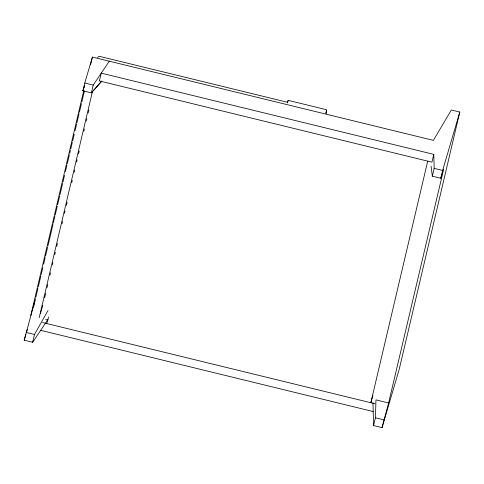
<?xml version="1.0" encoding="UTF-8"?>
<svg xmlns="http://www.w3.org/2000/svg" width="484" height="484" viewBox="0 0 484 484"><rect width="100%" height="100%" fill="white"/><g stroke="black" fill="none" stroke-linecap="round" stroke-linejoin="round"><path stroke-width="0.73" d="M101.688 81.221L91.373 92.874L82.933 90.817L84.767 83.018L92.408 57.07L433.374 140.366L451.36 109.989L459.8 112.052L399.233 369.231L382.045 427.62L373.606 425.563L375.439 417.765L375.959 399.863L388.616 402.954L443.683 169.158L440.779 178.233L432.339 176.17L431.02 166.06M325.913 113.813L326.585 109.729L288.325 100.382L287.889 101.065M326.434 111.61L326.585 110.872M47.916 319.567L32.64 342.267L24.2 340.204L35.507 298.664M30.77 315.538L83.768 90.502M33.505 307.165L35.005 300.788M35.852 297.2L37.927 288.391M38.272 286.927L40.868 275.916M41.213 274.452L42.767 267.846M43.633 264.179L45.187 257.573M45.532 256.103L47.607 247.3M47.952 245.83L52.962 224.552M53.307 223.082L54.861 216.481M55.212 215.011L57.281 206.208M57.626 204.738L59.701 195.935M60.046 194.465L62.642 183.46M62.987 181.99L64.541 175.389M65.407 171.717L66.961 165.117M67.306 163.646L69.381 154.844M69.726 153.374L70.416 150.439M70.761 148.969L72.316 142.369M72.667 140.898L74.221 134.298M75.087 130.626L76.641 124.025M76.986 122.555L79.055 113.752M79.406 112.282L81.475 103.479M81.826 102.009L84.416 91.004M90.575 64.862L92.408 57.07M32.64 342.267L34.473 334.468L48.001 310.546M109.287 61.196L93.206 85.081L91.373 92.874L101.828 81.04M39.21 317.601L92.492 91.367M44.637 297.793L45.678 293.389M47.057 287.52L47.753 284.586M49.997 275.045L50.517 272.843M52.417 264.772L52.938 262.57M54.837 254.499L55.351 252.297M56.737 246.429L57.427 243.488M62.091 223.681L62.611 221.478M64.511 213.408L65.031 211.206M66.417 205.331L67.107 202.397M71.771 182.589L72.291 180.387M74.191 172.316L74.711 170.114M76.611 162.037L77.131 159.841M78.511 153.966L79.201 151.032M83.871 131.218L84.385 129.022M86.291 120.946L86.805 118.743M88.191 112.875L88.881 109.941M427.717 161.136L370.823 402.73L372.94 395.519M433.773 154.372L431.94 162.164L99.414 80.931L101.247 73.138L433.773 154.372L434.178 168.378L432.339 176.17M382.045 427.62L388.616 402.954M440.779 178.233L442.618 170.441L459.8 112.052M24.2 340.204L25.9 334.438M26.747 331.552L27.382 329.392M40.487 313.275L42.816 305.344M46.736 323.56L48.642 317.068M82.933 90.817L84.506 85.892M82.964 90.689L84.518 85.837M287.992 100.805L287.308 102.917L287.883 101.077M97.544 57.584L98.542 56.555L99.819 56.428L287.502 102.275M84.767 83.018L93.206 85.081M434.178 168.378L442.618 170.441M45.696 319.591L47.898 320.13M42.513 322.526L375.039 403.759M40.68 330.318L373.206 411.557M26.033 332.411L34.473 334.468M375.439 417.765L383.879 419.828M325.95 112.113L326.337 113.129M372.952 402.706L373.606 425.563"/></g></svg>
